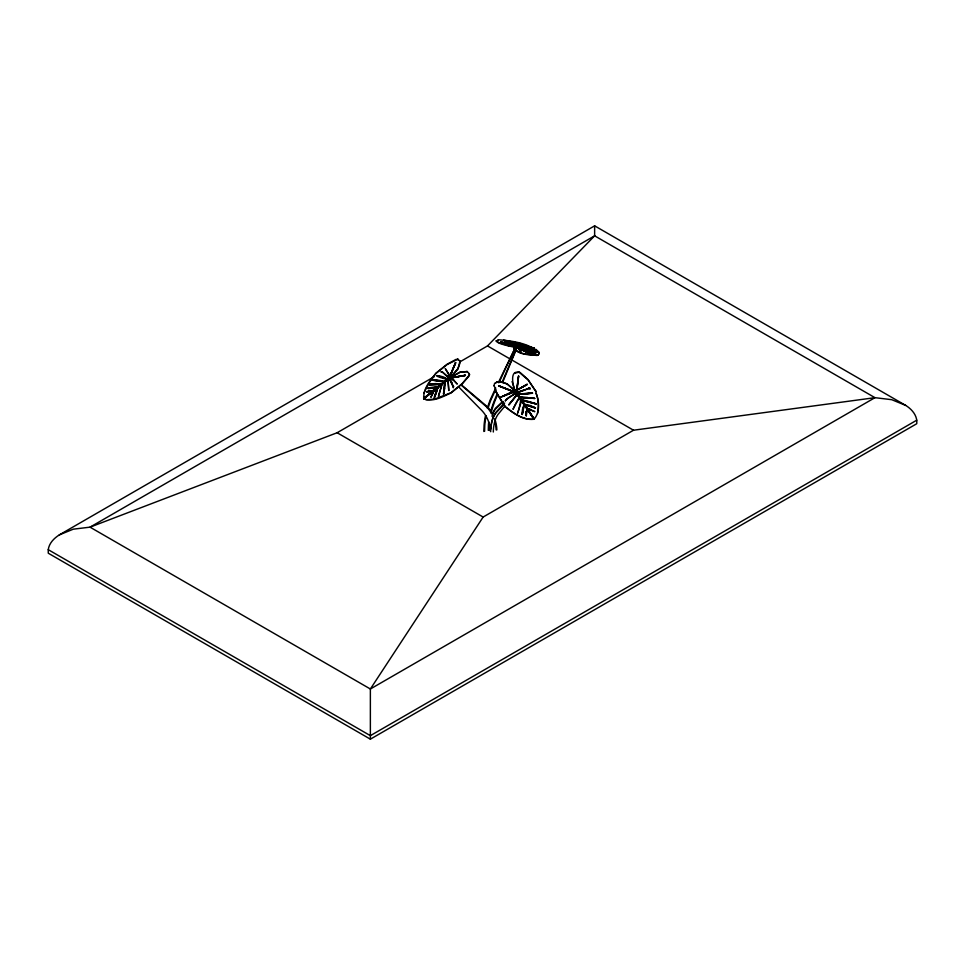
<?xml version="1.0" encoding="UTF-8"?>
<svg xmlns="http://www.w3.org/2000/svg" width="965" height="965" viewBox="0 0 965 965"><rect width="100%" height="100%" fill="white"/><g stroke="black" fill="none" stroke-linecap="round" stroke-linejoin="round"><path stroke-width="1.45" d="M450.643 377.834L465.419 375.397L449.678 377.918L457.796 368.811L458.942 365.325C460.522 357.786 460.788 361.513 459.111 365.53L457.965 369.016L450.474 377.605L423.599 398.569L448.954 377.617L450.474 377.605L460.401 372.164L467.193 371.585L460.233 371.959L449.509 377.677L455.528 362.671L449.509 377.677M483.887 431.488L484.068 425.481A58.6 31.519 -63.2 0 1 485.431 415.915M484.599 431.307L484.78 425.372A57.912 31.145 -63.2 0 1 486.119 415.915M488.29 430.378L488.459 424.805A54.317 29.215 -63.2 0 1 488.748 421.898M489.014 430.185L489.171 424.684M444.6 388.087C440.559 407.109 449.207 373.395 441.874 384.577L438.556 396.386M526.287 411.681L526.251 415.758L527.071 408.798L534.055 419.136C522.873 420.402 513.175 412.851 504.972 406.374C492.958 386.603 492.283 385.964 504.876 406.53C513.078 413.008 522.777 420.559 533.947 419.28C540.014 413.02 539.363 401.368 536.118 393.346C538.723 399.377 538.651 407.556 537.565 413.503M443.598 393.515L444.769 381.959L443.767 393.72M453.2 387.508L453.429 386.193M453.369 387.713L453.417 386.446C450.776 384.77 451.077 376.941 447.977 379.776L448.882 390.572M490.678 431.717L490.715 428.641A54.317 24.668 68.9 0 1 496.794 411.319L504.695 402.996M493.308 432.006L493.429 429.509A51.857 23.558 68.9 0 1 499.243 412.972L504.948 406.024M522.234 414.468L522.475 409.353L524.043 404.431L522.234 414.468L524.345 404.866L526.83 408.436L526.251 415.758M494.056 385.505C494.828 388.328 493.513 383.286 495.081 383.226L497.385 381.826L495.081 383.226M517.94 394.058L532.475 393.141L517.94 394.058L517.156 392.827L524.055 390.053L516.83 392.333L518.603 375.976L516.444 392.104L507.132 383.829L500.883 381.573L497.277 381.983M527.119 384.299L517.252 389.908C517.59 389.981 536.902 378.823 521.148 387.725M522.33 414.311L522.789 409.413M423.937 398.979C422.598 388.943 430.33 380.717 435.83 373.214L447.084 364.239L456.156 359.342L458.399 359.68L457.615 359.016M512.029 381.525C520.014 404.866 505.66 371.115 517.626 372.176L518.277 372.309L515.057 373.166M518.603 375.976L516.444 392.104M517.759 412.923C521.848 400.017 522.27 389.136 513.151 409.015M438.387 396.181L441.874 384.577M469.135 374.203L469.062 375.976L462.295 383.841L451.125 392.924C442.766 396.567 433.008 402.526 423.768 398.774L423.659 396.868M48.25 549.676C49.106 543.223 54.016 538.265 59.287 534.912L594.633 225.834L905.713 405.421C911.973 409.256 917.679 415.903 916.75 423.719L370.367 739.166L48.25 553.198L48.25 549.676L370.367 735.656L916.75 420.197M517.65 413.068L521.595 400.909L523.935 404.588M514.936 349.583C520.231 355.024 529.749 354.746 537.083 355.446L538.494 354.457L537.915 355.036C530.038 354.565 519.242 354.782 514.128 348.329L517.952 347.581L520.618 351.887L518.434 347.364L504.406 341.526L504.647 340.898L515.901 346.061L515.672 346.7M436.433 391.911C442.392 373.938 428.388 414.383 436.602 392.116M434.407 396.579L437.917 387.339L434.576 396.784M432.803 393.298L433.623 390.704L426.795 391.718L434.141 390.632L431.053 397.194M432.971 393.503L433.418 390.451L426.795 391.718M430.873 396.989L433.973 390.427C447.567 382.791 411.946 391.151 437.386 387.52M524.164 348.076L534.091 348.582L534.333 347.943L517.385 346.857L517.083 347.714C515.973 347.424 489.243 342.804 498.953 339.789C512.644 340.959 528.543 343.07 538.989 352.394L538.916 353.853M496.275 341.345L496.239 340.669M496.903 341.61L496.396 341.031M498.302 340.163L496.408 340.838M499.448 342.973L497.24 341.489M517.24 347.243L500.739 341.924L517.385 346.857L509.098 345.892L499.556 342.659M503.609 340.114L520.979 343.709M506.577 341.429L517.578 347.195L506.697 341.115M510.087 341.61L518.688 346.942L518.314 347.677L520.618 351.887M515.455 345.808L515.093 346.531L510.726 344.553L510.968 343.926L504.647 340.898M510.895 344.553L511.124 343.926M513.899 342.539L520.545 347.388L514.019 342.225M515.117 349.463L514.128 348.329M514.007 348.642L515.177 347.786M515.057 348.1L516.54 347.581L515.479 347.267L498.374 382.526M518.398 343.094C532.764 358.317 507.506 333.311 522.68 347.195C529.315 350.295 517.928 339.861 524.827 347.665M517.952 347.581L520.738 351.574M518.482 347.69L531.703 353.552L518.591 347.364M518.772 347.448L518.615 348.232L522.367 350.174L528.579 353.19L528.808 352.563L518.772 347.448L528.808 352.563M522.56 347.509L520.002 344.951M519.339 347.714L533.609 353.335L518.314 347.677M533.609 353.335L519.653 347.412L533.729 353.021M521.209 347.786L535.756 352.707L519.532 347.726M535.635 353.021L521.389 347.798L535.756 352.707M521.389 347.798L536.998 352.442L523.283 347.858L536.045 350.886L525.684 347.955L535.056 350.126L528.06 348.039L534.212 348.269L527.65 347.846L526.769 345.747L527.421 347.822L525.117 347.677L522.861 344.517M523.09 347.858L537.119 352.129M522.367 350.174L522.608 349.535M528.579 353.19L522.56 350.186L522.789 349.547M525.117 347.677L523.609 345.844M525.418 347.943L536.045 350.886M527.421 347.822L526.878 345.506M527.843 348.027L535.177 349.8M534.091 348.582L531.377 347.123M525.684 347.955L530.822 349.74M528.06 348.039L531.184 348.691M535.973 349.342L538.989 352.394M537.083 355.446L537.288 354.734M457.784 359.221L447.253 364.444L435.999 373.419L428.918 383.129L423.937 393.032M497.433 394.95L496.287 397.725A53.63 28.841 -63.2 0 0 491.089 412.923M502.596 382.478L516.371 349.209M513.054 409.172L519.206 397.471L517.288 394.709L508.881 404.805L517.059 394.383L508.881 404.805M497.409 393.346L495.66 397.496A54.317 29.215 -63.2 0 0 490.666 411.862M502.102 382.297L516.154 349.137M505.383 400.74C504.912 398.895 519.906 391.308 513.935 394.07M447.591 376.495L449.123 377.822L455.697 362.876M455.528 362.671L449.123 377.822M425.891 399.751L434.733 399.1L450.957 392.719L462.126 383.636L469.714 374.601M495.66 389.522L491.089 399.51A57.912 31.145 -63.2 0 0 488.037 408.292M498.893 382.719L515.479 347.267M495.745 387.954L490.449 399.305A58.6 31.519 -63.2 0 0 487.361 408.195M538.386 354.782L539.037 353.528M505.286 400.897C508.169 396.941 523.09 389.739 513.899 394.347M499.255 381.549L507.035 383.974L516.926 392.176L533.947 419.28L516.408 393.032M498.616 385.867L515.841 392.297L498.616 385.867L513.549 391.935C512.801 392.634 484.213 403.828 513.742 391.633M518.675 371.875L527.976 379.776L535.828 391.356L528.084 379.631L520.231 372.574L518.675 371.875L518.181 372.454M502.307 401.802L495.528 408.267A58.6 26.622 68.9 0 0 492.645 413.527M502.898 396.374L509.387 393.117M509.363 393.708L514.333 391.874M517.252 389.908L526.914 384.601M515.973 393.117L515.768 391.476L534.152 418.979L515.889 392.695L498.724 385.723M517.011 392.61L519.206 391.585M517.156 392.827L523.886 390.306M534.755 398.424L520.159 397.508L534.755 398.424L519.954 397.194L518.157 394.395L532.475 393.141M519.954 397.194L527.445 397.411M528.711 388.244L530.352 388.497L528.711 388.244L523.947 390.198M530.352 388.497L528.627 388.593L530.255 388.654M536.25 403.961C511.161 397.689 522.644 399.1 536.25 403.961C514.912 398.738 517.614 399.136 536.347 403.804M535.334 408.038L524.514 404.299L530.159 405.481L535.442 407.881L524.803 404.745L535.442 407.881M534.598 411.657L527.143 408.388L534.707 411.5M534.055 419.136L527.481 408.605M526.142 411.5L526.347 415.601M905.713 405.421L891.744 399.691L874.966 397.677L633.51 430.221L483.139 517.047L370.367 688.998L370.367 739.166M503.718 404.576L496.806 412.031A53.63 24.366 68.9 0 0 490.811 429.135M460.281 361.646L487.506 345.928L594.633 235.822L594.633 225.834M451.222 377.81L451.885 377.219M503.344 401.536L495.564 408.967A57.912 26.308 68.9 0 0 491.981 416.253M433.587 390.656L423.768 398.774L433.792 390.909M428.171 388.521L437.808 387.17C452.513 379.8 409.256 386.869 441.198 384.372M429.473 384.661L441.512 384.106C453.827 379.233 414.89 378.859 444.226 381.863M433.213 380.114L444.515 381.621C456.421 377.001 419.679 372.164 447.169 379.426M437.229 375.566L447.495 379.161L448.653 378.208L447.471 376.579L448.653 378.208M434.141 390.632L437.652 387.882M438.086 387.544L441.548 384.83M444.937 382.164L447.651 380.041M450.607 377.737L453.876 380.463L451.15 378.183C445.758 376.531 455.975 389.088 450.39 380.077M59.287 534.912L73.256 529.182L90.035 527.155L337.135 432.742L434.346 376.615M503.091 396.072L509.556 393.394M523.778 390.463L528.724 388.437M509.182 393.418L513.549 391.935M426.964 391.923L433.936 390.379M516.432 347.895L517.083 347.714M428.002 388.316L437.808 387.17M465.251 375.192L449.461 378.268L423.599 398.569L450.136 377.194L449.63 378.473M449.859 378.123L465.419 375.397M429.304 384.456L435.299 383.588L441.512 384.106M518.157 394.395L532.378 393.298M518.434 347.364L534.333 347.943L517.312 347.074L518.35 347.243M433.044 379.908L444.515 381.621M441.005 371.778L442.308 371.851L447.76 376.7M441.174 371.983L442.308 371.851M520.34 347.376L518.567 347.255L509.966 341.924M520.545 347.388L522.355 347.496M531.076 349.016L535.056 350.126M527.385 408.75L530.569 409.474M515.901 346.061L510.968 343.926M500.618 342.237L515.093 346.531M530.726 349.644L535.925 351.2M500.739 341.924L517.361 346.93M522.041 344.384L526.757 345.832M530.388 350.343L536.998 352.442M516.118 347.472L516.951 347.822M527.879 346.23L531.257 347.448M531.824 353.238L530.219 352.635L531.703 353.552M514.14 392.176L515.78 392.839M504.406 341.526L510.726 344.553M467.024 371.38L469.412 373.877M518.531 348.088L522.56 350.186M487.506 345.928L633.51 430.221M337.135 432.742L483.139 517.047M447.639 376.784L442.211 372.02M461.318 384.794L487.47 406.856A58.6 45.295 -30.5 0 1 492.379 413.635M460.993 384.926L486.818 407.085A57.912 44.764 -30.5 0 1 491.668 413.792M451.355 377.665L457.265 384.082L453.538 380.053M458.23 359.475L459.786 361.055M458.604 386.869L480.232 408.919A51.857 40.084 -30.5 0 1 490.124 428.52L490.329 431.078M527.65 347.846L526.649 346.061M518.289 343.419L519.882 345.265M449.75 376.386L445.528 368.956M448.206 373.153L449.413 375.976M447.977 379.776L448.713 390.367M515.78 392.08L514.924 389.522M445.191 368.546L449.98 375.868M516.118 393.334L516.963 394.528M520.159 397.508L522.005 400.379M522.222 400.716L524.514 404.299M524.803 404.745L527.143 408.388M451.62 383.117L453.598 386.398M522.74 344.831L523.5 346.158M515.744 390.439L516.118 391.175M494.502 386.567L496.408 391.814M516.251 391.537L515.539 390.343M515.672 391.633L515.744 392.441M535.925 391.211L536.009 393.503M496.879 429.907L496.649 427.012A58.6 45.295 -30.5 0 0 494.695 418.726M496.119 429.859L495.889 427A57.912 44.764 -30.5 0 0 494.804 421.464M511.534 343.769L517.433 347.183L511.534 343.769M594.633 235.822L90.035 527.155L370.367 688.998L874.966 397.677L594.633 235.822"/></g></svg>
